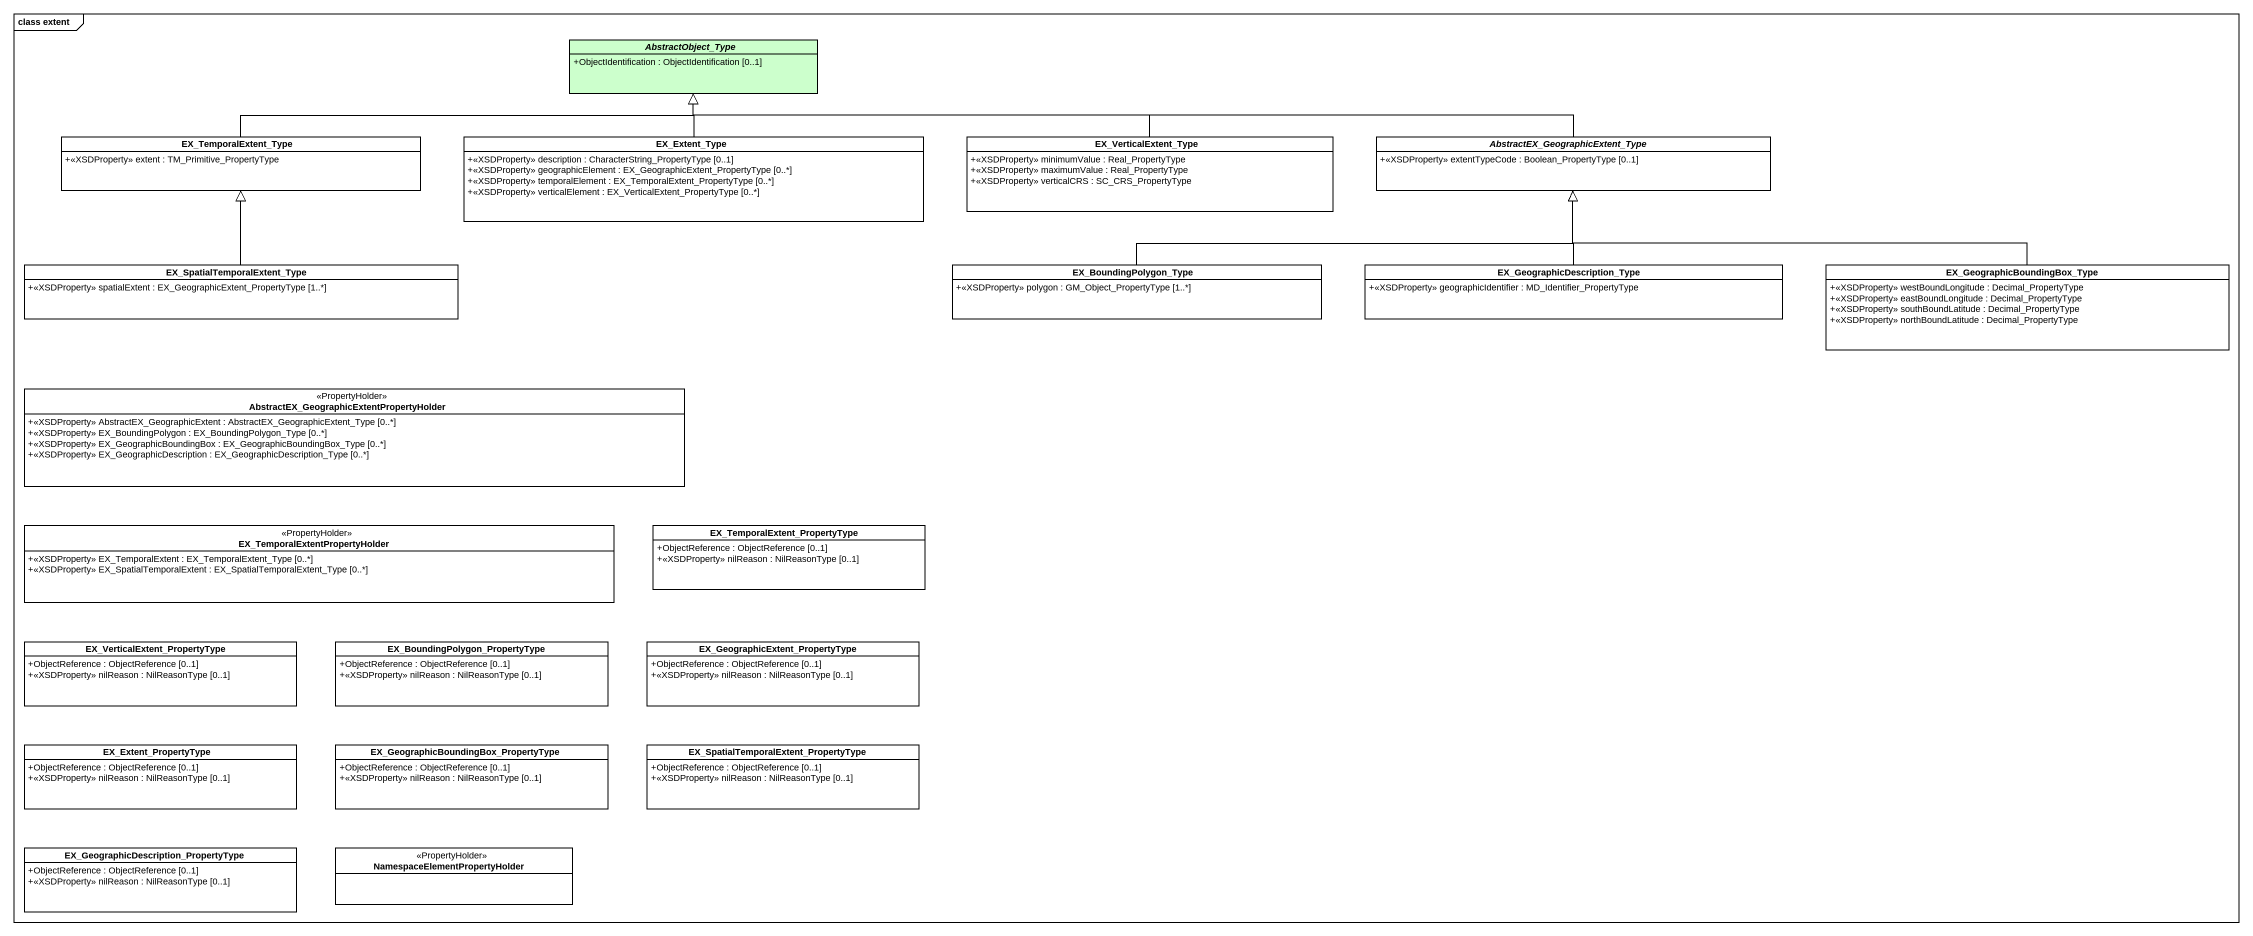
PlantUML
@startuml
mainframe class extent
hide circle
hide empty members
skinparam classAttributeIconSize 0
abstract class AbstractObject_Type #CCFFCC {
  +ObjectIdentification : ObjectIdentification [0..1]
}
class EX_TemporalExtent_Type {
  +<<XSDProperty>> extent : TM_Primitive_PropertyType
}
class EX_Extent_Type {
  +<<XSDProperty>> description : CharacterString_PropertyType [0..1]
  +<<XSDProperty>> geographicElement : EX_GeographicExtent_PropertyType [0..*]
  +<<XSDProperty>> temporalElement : EX_TemporalExtent_PropertyType [0..*]
  +<<XSDProperty>> verticalElement : EX_VerticalExtent_PropertyType [0..*]
}
class EX_VerticalExtent_Type {
  +<<XSDProperty>> minimumValue : Real_PropertyType
  +<<XSDProperty>> maximumValue : Real_PropertyType
  +<<XSDProperty>> verticalCRS : SC_CRS_PropertyType
}
abstract class "AbstractEX_GeographicExtent_Type" as AbstractEX_GeographicExtent {
  +<<XSDProperty>> extentTypeCode : Boolean_PropertyType [0..1]
}
class "EX_SpatialTemporalExtent_Type" as EX_SpatialTemporalExtent {
  +<<XSDProperty>> spatialExtent : EX_GeographicExtent_PropertyType [1..*]
}
class EX_BoundingPolygon_Type {
  +<<XSDProperty>> polygon : GM_Object_PropertyType [1..*]
}
class "EX_GeographicDescription_Type" as EX_GeographicDescription {
  +<<XSDProperty>> geographicIdentifier : MD_Identifier_PropertyType
}
class "EX_GeographicBoundingBox_Type" as EX_GeographicBoundingBox {
  +<<XSDProperty>> westBoundLongitude : Decimal_PropertyType
  +<<XSDProperty>> eastBoundLongitude : Decimal_PropertyType
  +<<XSDProperty>> southBoundLatitude : Decimal_PropertyType
  +<<XSDProperty>> northBoundLatitude : Decimal_PropertyType
}
class "AbstractEX_GeographicExtentPropertyHolder" as AbstractEX <<PropertyHolder>> {
  +<<XSDProperty>> AbstractEX_GeographicExtent : AbstractEX_GeographicExtent_Type [0..*]
  +<<XSDProperty>> EX_BoundingPolygon : EX_BoundingPolygon_Type [0..*]
  +<<XSDProperty>> EX_GeographicBoundingBox : EX_GeographicBoundingBox_Type [0..*]
  +<<XSDProperty>> EX_GeographicDescription : EX_GeographicDescription_Type [0..*]
}
class "EX_TemporalExtentPropertyHolder" as EX_TemporalExtentPropertyHol <<PropertyHolder>> {
  +<<XSDProperty>> EX_TemporalExtent : EX_TemporalExtent_Type [0..*]
  +<<XSDProperty>> EX_SpatialTemporalExtent : EX_SpatialTemporalExtent_Type [0..*]
}
class "EX_TemporalExtent_PropertyType" as EX_TemporalExtent {
  +ObjectReference : ObjectReference [0..1]
  +<<XSDProperty>> nilReason : NilReasonType [0..1]
}
class "EX_VerticalExtent_PropertyType" as EX_VerticalExtent {
  +ObjectReference : ObjectReference [0..1]
  +<<XSDProperty>> nilReason : NilReasonType [0..1]
}
class "EX_BoundingPolygon_PropertyType" as EX_BoundingPolygon {
  +ObjectReference : ObjectReference [0..1]
  +<<XSDProperty>> nilReason : NilReasonType [0..1]
}
class "EX_GeographicExtent_PropertyType" as EX_GeographicExtent {
  +ObjectReference : ObjectReference [0..1]
  +<<XSDProperty>> nilReason : NilReasonType [0..1]
}
class EX_Extent_PropertyType {
  +ObjectReference : ObjectReference [0..1]
  +<<XSDProperty>> nilReason : NilReasonType [0..1]
}
class "EX_GeographicBoundingBox_PropertyType" as EX_GeographicBoundingBox_2 {
  +ObjectReference : ObjectReference [0..1]
  +<<XSDProperty>> nilReason : NilReasonType [0..1]
}
class "EX_SpatialTemporalExtent_PropertyType" as EX_SpatialTemporalExtent_2 {
  +ObjectReference : ObjectReference [0..1]
  +<<XSDProperty>> nilReason : NilReasonType [0..1]
}
class "EX_GeographicDescription_PropertyType" as EX_GeographicDescription_2 {
  +ObjectReference : ObjectReference [0..1]
  +<<XSDProperty>> nilReason : NilReasonType [0..1]
}
class "NamespaceElementPropertyHolder" as NamespaceElementPropertyHold <<PropertyHolder>>
EX_TemporalExtent_Type -right-|> AbstractObject_Type
EX_Extent_Type -up-|> AbstractObject_Type
EX_VerticalExtent_Type -left-|> AbstractObject_Type
AbstractEX_GeographicExtent -left-|> AbstractObject_Type
EX_SpatialTemporalExtent -up-|> EX_TemporalExtent_Type
EX_BoundingPolygon_Type -right-|> AbstractEX_GeographicExtent
EX_GeographicDescription -up-|> AbstractEX_GeographicExtent
EX_GeographicBoundingBox -left-|> AbstractEX_GeographicExtent
@enduml
